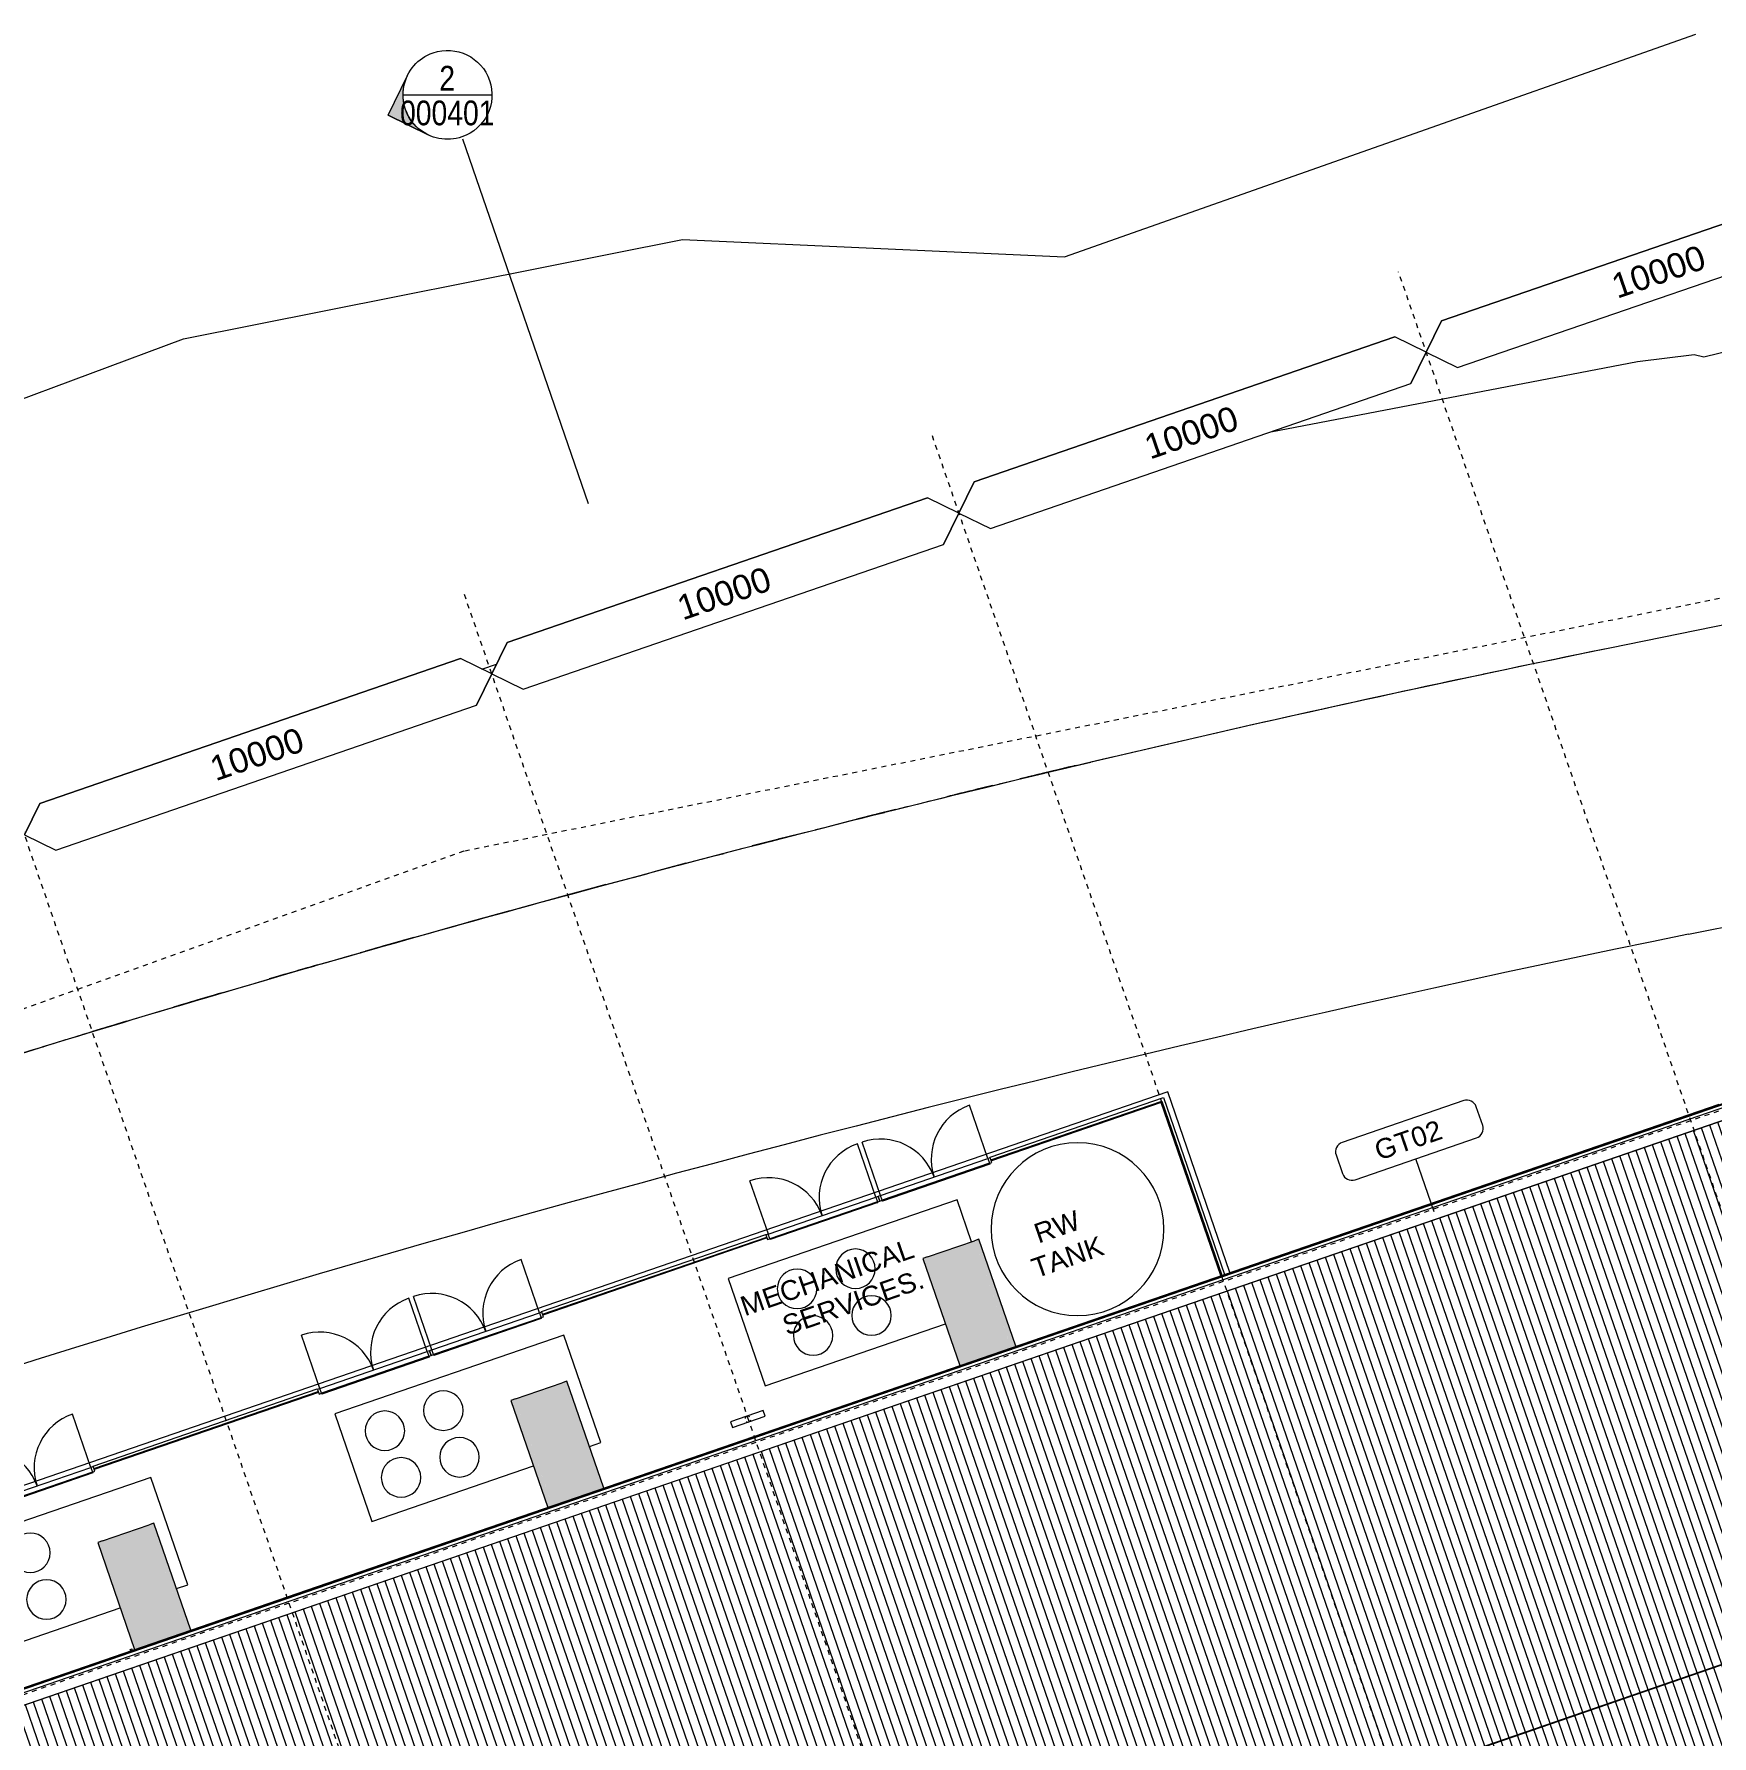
# Model space of a CAD drawing. Header units: metres. Extents: x -2477 to -2336, y 3945 to 4052.
# Drawn here: x -2397.06 to -2363.1, y 4015.82 to 4050.27 of the extents above; entities that cross this region are included whole.
import ezdxf

# ---------------------------------------------------------------- set-up
doc = ezdxf.new("R2010")
doc.units = ezdxf.units.M
doc.linetypes.add('AEC_Double Dash', pattern=[0.039, 0.015, -0.004, 0.006, -0.004, 0.006, -0.004])
doc.linetypes.add('Grid Line', pattern=[0.021, 0.012, -0.003, 0.003, -0.003])
for name, color, linetype, lineweight in [('A-ANNO-NOTE', 131, 'Continuous', 5), ('A-DETL-GENF', 92, 'Continuous', 5), ('A-DOOR', 31, 'Continuous', 5), ('A-FLOR', 192, 'Continuous', 5), ('A-GENM', 13, 'Continuous', 5), ('A-GLAZ-CURT', 52, 'Continuous', 5), ('A-GLAZ-CWMG', 51, 'Continuous', 5), ('A-ROOF', 132, 'Continuous', 5), ('A-ROOF-IDEN', 132, 'Continuous', 5), ('A-ROOF-OTLN', 132, 'Continuous', 5), ('A-ROOF-PATT', 132, 'Continuous', 5), ('A-WALL', 113, 'Continuous', 5), ('C-PROP-LINE', 91, 'AEC_Double Dash', 13), ('C-TOPO', 7, 'Continuous', 5), ('F-FIRE', 13, 'Continuous', 5), ('G-ANNO-SYMB', 111, 'Continuous', 5), ('G-ANNO-TEXT', 231, 'Continuous', 5), ('P-EQPM', 6, 'Continuous', 5), ('Q-SPCQ', 91, 'Continuous', 5), ('S-GRID', 1, 'Continuous', 5)]:
    doc.layers.add(name, color=color, linetype=linetype, lineweight=lineweight)
doc.styles.add('Arial', font='arial.ttf', dxfattribs={"height": 0.5})
doc.styles.add('Arial Narrow', font='ARIALN.TTF', dxfattribs={"height": 0.5})
doc.styles.add('Arial_1', font='arial.ttf', dxfattribs={"height": 0.4})

# ---------------------------------------------------------------- blocks, each defined once
blk = doc.blocks.new('Hydrant_double5 - Hydrant_double-1019381-ROOF - Part A')
at = {"layer": 'F-FIRE'}
for p, q in [((-2397.509, 3973.38), (-2398.171, 3973.152)), ((-2398.171, 3973.152), (-2398.132, 3973.039)), ((-2398.132, 3973.039), (-2397.47, 3973.267)), ((-2397.47, 3973.267), (-2397.509, 3973.38))]:
    blk.add_line(p, q, dxfattribs=at)
for start, end in [(51.9968, 166.004), (231.9968, 346.004)]:
    blk.add_arc((-2397.82, 3973.209), 0.06, start, end, dxfattribs=at)
blk = doc.blocks.new('Mechanical - Condensers - Mechanical - Condensers-1249279-ROOF - Part A')
at = {"layer": 'A-GENM'}
for points in [[(-2378.23, 4023.35), (-2377.285, 4023.675), (-2378.03, 4025.841), (-2378.976, 4025.515), (-2378.248, 4023.401)], [(-2377.285, 4023.675), (-2377.19, 4023.708), (-2377.936, 4025.873), (-2378.03, 4025.841), (-2377.302, 4023.726)], [(-2378.325, 4023.317), (-2378.23, 4023.35), (-2378.976, 4025.515), (-2379.071, 4025.483), (-2378.354, 4023.401)], [(-2386.57, 4020.478), (-2385.624, 4020.804), (-2386.37, 4022.969), (-2387.315, 4022.644), (-2386.579, 4020.506)], [(-2385.624, 4020.804), (-2385.53, 4020.836), (-2386.275, 4023.002), (-2386.37, 4022.969), (-2385.647, 4020.869)], [(-2386.664, 4020.446), (-2386.57, 4020.478), (-2387.315, 4022.644), (-2387.41, 4022.611), (-2386.673, 4020.47)], [(-2394.928, 4017.6), (-2393.983, 4017.926), (-2394.728, 4020.091), (-2395.674, 4019.766), (-2395.007, 4017.828)], [(-2393.983, 4017.926), (-2393.888, 4017.958), (-2394.634, 4020.124), (-2394.728, 4020.091), (-2394.074, 4018.191)], [(-2395.023, 4017.567), (-2394.928, 4017.6), (-2395.674, 4019.766), (-2395.768, 4019.733), (-2395.069, 4017.703)]]:
    blk.add_hatch(color=256, dxfattribs=at).paths.add_polyline_path(points)
for p, q in [((-2378.378, 4026.673), (-2383.011, 4025.077)), ((-2378.085, 4025.822), (-2378.378, 4026.673)), ((-2378.976, 4025.515), (-2378.03, 4025.841)), ((-2377.936, 4025.873), (-2378.03, 4025.841)), ((-2377.19, 4023.708), (-2377.936, 4025.873)), ((-2378.976, 4025.515), (-2379.071, 4025.483)), ((-2379.071, 4025.483), (-2378.325, 4023.317)), ((-2383.011, 4025.077), (-2382.263, 4022.903)), ((-2382.263, 4022.903), (-2378.615, 4024.159)), ((-2386.34, 4023.931), (-2390.973, 4022.336)), ((-2385.591, 4021.757), (-2386.34, 4023.931)), ((-2387.315, 4022.644), (-2386.37, 4022.969)), ((-2386.275, 4023.002), (-2386.37, 4022.969)), ((-2385.53, 4020.836), (-2386.275, 4023.002)), ((-2387.315, 4022.644), (-2387.41, 4022.611)), ((-2387.41, 4022.611), (-2386.664, 4020.446)), ((-2390.973, 4022.336), (-2390.224, 4020.161)), ((-2385.82, 4021.678), (-2385.591, 4021.757)), ((-2394.698, 4021.053), (-2399.331, 4019.458)), ((-2393.949, 4018.879), (-2394.698, 4021.053)), ((-2390.224, 4020.161), (-2386.954, 4021.287)), ((-2395.674, 4019.766), (-2394.728, 4020.091)), ((-2394.634, 4020.124), (-2394.728, 4020.091)), ((-2393.888, 4017.958), (-2394.634, 4020.124)), ((-2395.674, 4019.766), (-2395.768, 4019.733)), ((-2395.768, 4019.733), (-2395.023, 4017.567)), ((-2394.178, 4018.8), (-2393.949, 4018.879)), ((-2398.582, 4017.283), (-2395.313, 4018.409))]:
    blk.add_line(p, q, dxfattribs=at)
for centre, start, end in [((-2380.436, 4025.276), 0, 180), ((-2381.618, 4024.869), 0, 180), ((-2380.436, 4025.276), 180, 0), ((-2381.618, 4024.869), 180, 0), ((-2380.111, 4024.33), 0, 180), ((-2381.293, 4023.923), 0, 180), ((-2380.111, 4024.33), 180, 0), ((-2381.293, 4023.923), 180, 0), ((-2388.776, 4022.404), 0, 180), ((-2389.958, 4021.997), 0, 180), ((-2388.776, 4022.404), 180, 0), ((-2389.958, 4021.997), 180, 0), ((-2388.45, 4021.459), 0, 180), ((-2389.632, 4021.052), 0, 180), ((-2388.45, 4021.459), 180, 0), ((-2389.632, 4021.052), 180, 0), ((-2397.134, 4019.526), 0, 180), ((-2397.134, 4019.526), 180, 0), ((-2396.809, 4018.581), 0, 180), ((-2396.809, 4018.581), 180, 0)]:
    blk.add_arc(centre, 0.4, start, end, dxfattribs=at)
blk = doc.blocks.new('Water Tanks - Water Tanks-1306764-ROOF - Part A')
at = {"layer": 'P-EQPM'}
for start, end in [(0, 180), (180, 0)]:
    blk.add_arc((-2375.468, 4026.354), 1.75, start, end, dxfattribs=at)
blk = doc.blocks.new('Static Line_Sayfa_Metal Deck_Pan Mount - Up to 15 _ pitch - Max 2 Users-1845519-ROOF - Part A')
at = {"layer": 'Q-SPCQ'}
for p, q in [((-2356.89, 4019.336), (-2444.629, 3989.124)), ((-2444.627, 3989.116), (-2356.888, 4019.328))]:
    blk.add_line(p, q, dxfattribs=at)
blk = doc.blocks.new('System Panel - Glazed-3125325-ROOF - Part A')
at = {"layer": 'A-GLAZ-CURT'}
for p, q in [((-0.017, 0.049), (0.017, 0.049)), ((-0.017, 0.024), (-0.017, 0.049)), ((0.017, 0.024), (-0.017, 0.024)), ((0.017, 0.049), (0.017, 0.024))]:
    blk.add_line(p, q, dxfattribs=at)
blk = doc.blocks.new('Rectangular Mullion - LVR002 - Swaged Louvre-3470202-ROOF - Part A')
at = {"layer": 'A-GLAZ-CWMG'}
for p, q in [((-2386.788, 4024.408), (-2382.25, 4025.97)), ((-2386.77, 4024.354), (-2382.231, 4025.917)), ((-2382.225, 4025.898), (-2386.763, 4024.335)), ((-2382.25, 4025.97), (-2382.246, 4025.959)), ((-2386.784, 4024.397), (-2386.788, 4024.408))]:
    blk.add_line(p, q, dxfattribs=at)
blk = doc.blocks.new('Rectangular Mullion - LVR002 - Swaged Louvre-3470274-ROOF - Part A')
at = {"layer": 'A-GLAZ-CWMG'}
for p, q in [((-2373.042, 4025.136), (-2374.249, 4028.644)), ((-2374.237, 4028.67), (-2373.023, 4025.143)), ((-2374.202, 4028.741), (-2372.969, 4025.161))]:
    blk.add_line(p, q, dxfattribs=at)
blk = doc.blocks.new('Rectangular Mullion - LVR002 - Swaged Louvre-V15-ROOF - Part A')
at = {"layer": 'A-GLAZ-CWMG'}
for p, q in [((-2395.865, 4021.282), (-2391.327, 4022.845)), ((-2395.847, 4021.229), (-2391.308, 4022.791)), ((-2391.302, 4022.772), (-2395.84, 4021.21)), ((-2391.327, 4022.845), (-2391.323, 4022.836)), ((-2395.861, 4021.271), (-2395.865, 4021.282))]:
    blk.add_line(p, q, dxfattribs=at)
blk = doc.blocks.new('Rectangular Mullion - LVR002 - Swaged Louvre-3470275-ROOF - Part A')
at = {"layer": 'A-GLAZ-CWMG'}
for p, q in [((-2377.711, 4027.533), (-2374.202, 4028.741)), ((-2377.693, 4027.48), (-2374.237, 4028.67)), ((-2374.249, 4028.644), (-2377.686, 4027.461)), ((-2377.707, 4027.522), (-2377.711, 4027.533))]:
    blk.add_line(p, q, dxfattribs=at)
blk = doc.blocks.new('Curtain_Wall_Louvre_DoubleDoor - Louvre Double Door-3474461-ROOF - Part A')
at = {"layer": 'A-DOOR'}
for p, q in [((-1.15, 0.065), (-1.15, 0.067)), ((-1.15, 0.067), (1.15, 0.067)), ((-1.15, 0.05), (-1.15, 0.065)), ((-1.15, 0.065), (1.15, 0.065)), ((-0.02, 0.05), (-0.02, 0.058)), ((-0.02, 0.058), (0.02, 0.058)), ((0.02, 0.058), (0.02, 0.05)), ((1.15, 0.067), (1.15, 0.065)), ((1.15, 0.065), (1.15, 0.05)), ((-1.15, -0.05), (-1.15, -1.192)), ((1.15, -0.05), (1.15, -1.192))]:
    blk.add_line(p, q, dxfattribs=at)
for centre, start, end in [((-1.15, -0.042), 270, 359.5962), ((1.15, -0.042), 180.4038, 270)]:
    blk.add_arc(centre, 1.15, start, end, dxfattribs=at)
blk = doc.blocks.new('Rectangular Mullion - 50x100mm-3470087-ROOF - Part A')
at = {"layer": 'A-GLAZ-CWMG'}
for p, q in [((-2398.084, 4020.506), (-2395.909, 4021.255)), ((-2395.876, 4021.16), (-2398.051, 4020.411)), ((-2395.909, 4021.255), (-2395.876, 4021.16)), ((-2398.051, 4020.411), (-2398.084, 4020.506))]:
    blk.add_line(p, q, dxfattribs=at)
blk = doc.blocks.new('Rectangular Mullion - 50x100mm-3396235-ROOF - Part A')
at = {"layer": 'A-GLAZ-CWMG'}
for p, q in [((0, 0.05), (-0.05, 0.05)), ((-0.05, 0.05), (-0.05, -0.05)), ((0, -0.05), (0, 0.05)), ((-0.05, -0.05), (0, -0.05))]:
    blk.add_line(p, q, dxfattribs=at)
blk = doc.blocks.new('Curtain_Wall_Louvre_DoubleDoor - Louvre Double Door-3474538-ROOF - Part A')
at = {"layer": 'A-DOOR'}
for p, q in [((-1.15, 0.065), (-1.15, 0.067)), ((-1.15, 0.067), (1.15, 0.067)), ((-1.15, 0.05), (-1.15, 0.065)), ((-1.15, 0.065), (1.15, 0.065)), ((-0.02, 0.05), (-0.02, 0.058)), ((-0.02, 0.058), (0.02, 0.058)), ((0.02, 0.058), (0.02, 0.05)), ((1.15, 0.067), (1.15, 0.065)), ((1.15, 0.065), (1.15, 0.05)), ((-1.15, -0.05), (-1.15, -1.192)), ((1.15, -0.05), (1.15, -1.192))]:
    blk.add_line(p, q, dxfattribs=at)
for centre, start, end in [((-1.15, -0.042), 270, 359.5962), ((1.15, -0.042), 180.4038, 270)]:
    blk.add_arc(centre, 1.15, start, end, dxfattribs=at)
blk = doc.blocks.new('Rectangular Mullion - 50x100mm-3470302-ROOF - Part A')
at = {"layer": 'A-GLAZ-CWMG'}
for p, q in [((-2391.276, 4022.85), (-2389.101, 4023.599)), ((-2389.068, 4023.504), (-2391.243, 4022.756)), ((-2389.101, 4023.599), (-2389.068, 4023.504)), ((-2391.243, 4022.756), (-2391.276, 4022.85))]:
    blk.add_line(p, q, dxfattribs=at)
blk = doc.blocks.new('Rectangular Mullion - 50x100mm-3397065-ROOF - Part A')
at = {"layer": 'A-GLAZ-CWMG'}
for p, q in [((-0.05, -0.05), (-0.05, 0.05)), ((-0.05, 0.05), (0, 0.05)), ((0, 0.05), (0, -0.05)), ((0, -0.05), (-0.05, -0.05))]:
    blk.add_line(p, q, dxfattribs=at)
blk = doc.blocks.new('Family - ___-240017-ROOF - Part A')
at = {"layer": 'C-PROP-LINE'}
for p, q in [((-2343.541, 4042.749), (-2388.364, 4033.725)), ((-2388.364, 4033.725), (-2421.585, 4021.829))]:
    blk.add_line(p, q, dxfattribs=at)
blk = doc.blocks.new('Dimension - Grids _2D_ - 1-200-1063965-ROOF - Part A')
at = {"layer": 'A-DETL-GENF'}
for p, q in [((-4.323, 0.5), (-4.823, 0)), ((-4.823, 0), (-4.323, 0.5)), ((4.677, 0.5), (-4.323, 0.5)), ((-4.323, 0.5), (4.677, 0.5)), ((5.177, 0), (4.677, 0.5)), ((5.177, 0), (4.677, 0.5)), ((-4.823, 0), (-4.323, -0.5)), ((4.677, -0.5), (5.177, 0)), ((5.177, 0), (4.677, -0.5)), ((-4.823, 0), (-4.323, -0.5)), ((-4.323, -0.5), (4.677, -0.5)), ((-4.323, -0.5), (4.677, -0.5))]:
    blk.add_line(p, q, dxfattribs=at)
blk = doc.blocks.new('Section - Black 2-3055132-ROOF - Part A')
at = {"layer": 'G-ANNO-SYMB'}
h = blk.add_hatch(color=256, dxfattribs=at)
edge = h.paths.add_edge_path()
edge.add_line((-0.00788, 0.00318), (-0.0047, 0.00636))
edge.add_line((-0.0047, 0.00636), (-0.00152, 0.00318))
edge.add_arc((-0.0047, 0), 0.0045, 45, 135)
for p, q in [((-0.0047, 0.00636), (-0.00788, 0.00318)), ((-0.0047, 0.00636), (-0.00788, 0.00318)), ((-0.0047, 0.00636), (-0.00152, 0.00318)), ((-0.00152, 0.00318), (-0.0047, 0.00636))]:
    blk.add_line(p, q, dxfattribs=at)
for start, end in [(360, 180), (45, 135), (180, 360)]:
    blk.add_arc((-0.0047, 0), 0.0045, start, end, dxfattribs=at)
blk = doc.blocks.new('Gutter Tag - Roof Tag 15W-1593562-ROOF - Part A')
at = {"layer": 'A-ROOF-IDEN'}
for p, q in [((0.0065, 0.002), (-0.0065, 0.002)), ((-0.0075, 0.001), (-0.0075, -0.001)), ((0.0075, -0.001), (0.0075, 0.001)), ((-0.0065, -0.002), (0.0065, -0.002))]:
    blk.add_line(p, q, dxfattribs=at)
for centre, start, end in [((-0.0065, 0.001), 90, 180), ((0.0065, 0.001), 360, 90), ((-0.0065, -0.001), 180, 270), ((0.0065, -0.001), 270, 0)]:
    blk.add_arc(centre, 0.001, start, end, dxfattribs=at)

msp = doc.modelspace()

# ---------------------------------------------------------------- hatches: boundary and pattern name
at = {"layer": 'A-ROOF-PATT'}
h = msp.add_hatch(dxfattribs=at)
h.set_pattern_fill('FP_3', color=256, style=0, pattern_type=2)
h.set_pattern_definition([(289, (-11.344, 32.944), (0.165465751, 0.056974427), [])])
h.paths.add_polyline_path([(-2452.821, 3976.7), (-2347.954, 4012.81), (-2353.849, 4029.929), (-2353.842, 4029.932), (-2354.291, 4031.234), (-2459.175, 3995.119), (-2453.039, 3977.33)])
h.paths.add_polyline_path([(-2449.674, 3987.384), (-2449.671, 3987.386), (-2449.671, 3987.385)])
h.paths.add_polyline_path([(-2448.824, 3987.677), (-2448.821, 3987.679), (-2448.822, 3987.678)])
h.paths.add_polyline_path([(-2448.314, 3987.853), (-2448.312, 3987.855), (-2448.312, 3987.854)])
h.paths.add_polyline_path([(-2356.499, 4019.469), (-2356.496, 4019.471), (-2356.496, 4019.47)])
h.paths.add_polyline_path([(-2355.649, 4019.761), (-2355.646, 4019.764), (-2355.646, 4019.763)])
h.paths.add_polyline_path([(-2355.139, 4019.937), (-2355.136, 4019.939), (-2355.136, 4019.938)])
h.paths.add_polyline_path([(-2352.023, 4021.002), (-2352.031, 4021), (-2352.024, 4021.001)])
h.paths.add_polyline_path([(-2353.553, 4020.475), (-2353.561, 4020.474), (-2353.554, 4020.475)])
h.paths.add_polyline_path([(-2445.199, 3988.919), (-2445.207, 3988.918), (-2445.201, 3988.919)])
h.paths.add_polyline_path([(-2446.729, 3988.392), (-2446.737, 3988.39), (-2446.73, 3988.392)])
h.paths.add_polyline_path([(-2450.335, 3987.035), (-2450.384, 3987.183), (-2449.864, 3987.362), (-2449.85, 3987.324), (-2449.703, 3987.375), (-2449.427, 3987.47), (-2449.421, 3987.473), (-2444.712, 3989.097), (-2444.727, 3989.141), (-2444.723, 3989.141), (-2444.723, 3989.144), (-2444.565, 3989.198), (-2444.565, 3989.198), (-2444.561, 3989.198), (-2444.546, 3989.153), (-2439.228, 3990.984), (-2439.243, 3991.029), (-2439.239, 3991.029), (-2439.239, 3991.032), (-2439.082, 3991.086), (-2439.082, 3991.086), (-2439.078, 3991.086), (-2439.062, 3991.041), (-2433.744, 3992.872), (-2433.76, 3992.917), (-2433.756, 3992.918), (-2433.756, 3992.92), (-2433.598, 3992.974), (-2433.598, 3992.974), (-2433.594, 3992.974), (-2433.579, 3992.929), (-2428.261, 3994.76), (-2428.276, 3994.805), (-2428.272, 3994.806), (-2428.272, 3994.808), (-2428.114, 3994.862), (-2428.114, 3994.862), (-2428.11, 3994.862), (-2428.095, 3994.817), (-2422.777, 3996.649), (-2422.793, 3996.694), (-2422.789, 3996.694), (-2422.789, 3996.696), (-2422.631, 3996.75), (-2422.631, 3996.751), (-2422.627, 3996.75), (-2422.611, 3996.705), (-2417.293, 3998.537), (-2417.309, 3998.582), (-2417.305, 3998.582), (-2417.305, 3998.584), (-2417.147, 3998.638), (-2417.147, 3998.639), (-2417.143, 3998.638), (-2417.128, 3998.594), (-2411.81, 4000.425), (-2411.825, 4000.47), (-2411.822, 4000.47), (-2411.821, 4000.473), (-2411.664, 4000.527), (-2411.664, 4000.527), (-2411.66, 4000.527), (-2411.644, 4000.482), (-2406.327, 4002.314), (-2406.342, 4002.358), (-2406.338, 4002.358), (-2406.338, 4002.361), (-2406.18, 4002.415), (-2406.18, 4002.415), (-2406.176, 4002.415), (-2406.161, 4002.37), (-2400.843, 4004.201), (-2400.858, 4004.246), (-2400.854, 4004.247), (-2400.854, 4004.249), (-2400.697, 4004.303), (-2400.697, 4004.303), (-2400.693, 4004.303), (-2400.677, 4004.258), (-2395.359, 4006.089), (-2395.375, 4006.134), (-2395.371, 4006.135), (-2395.371, 4006.137), (-2395.213, 4006.191), (-2395.213, 4006.191), (-2395.209, 4006.191), (-2395.194, 4006.146), (-2389.876, 4007.978), (-2389.891, 4008.023), (-2389.887, 4008.023), (-2389.887, 4008.025), (-2389.729, 4008.079), (-2389.729, 4008.08), (-2389.725, 4008.079), (-2389.71, 4008.035), (-2384.392, 4009.866), (-2384.408, 4009.911), (-2384.404, 4009.911), (-2384.404, 4009.914), (-2384.246, 4009.968), (-2384.246, 4009.968), (-2384.242, 4009.968), (-2384.226, 4009.923), (-2378.908, 4011.754), (-2378.924, 4011.799), (-2378.92, 4011.799), (-2378.92, 4011.802), (-2378.762, 4011.856), (-2378.762, 4011.856), (-2378.758, 4011.856), (-2378.743, 4011.811), (-2373.425, 4013.642), (-2373.44, 4013.687), (-2373.437, 4013.688), (-2373.436, 4013.69), (-2373.279, 4013.744), (-2373.279, 4013.744), (-2373.275, 4013.744), (-2373.259, 4013.699), (-2367.941, 4015.53), (-2367.957, 4015.575), (-2367.953, 4015.576), (-2367.953, 4015.578), (-2367.795, 4015.632), (-2367.795, 4015.632), (-2367.791, 4015.632), (-2367.776, 4015.587), (-2362.458, 4017.419), (-2362.473, 4017.464), (-2362.469, 4017.464), (-2362.469, 4017.466), (-2362.312, 4017.52), (-2362.312, 4017.521), (-2362.308, 4017.52), (-2362.292, 4017.476), (-2356.974, 4019.307), (-2356.99, 4019.352), (-2356.986, 4019.352), (-2356.986, 4019.355), (-2356.828, 4019.409), (-2356.828, 4019.409), (-2356.824, 4019.408), (-2356.807, 4019.364), (-2356.534, 4019.458), (-2356.258, 4019.553), (-2356.212, 4019.569), (-2356.201, 4019.572), (-2355.797, 4019.712), (-2351.668, 4021.133), (-2351.68, 4021.17), (-2351.159, 4021.35), (-2351.109, 4021.202), (-2351.631, 4021.023), (-2351.666, 4021.125), (-2352.236, 4020.928), (-2356.805, 4019.354), (-2356.759, 4019.22), (-2356.764, 4019.223), (-2356.764, 4019.22), (-2356.765, 4019.219), (-2356.922, 4019.166), (-2356.922, 4019.166), (-2356.925, 4019.163), (-2356.972, 4019.299), (-2362.29, 4017.468), (-2362.243, 4017.332), (-2362.247, 4017.334), (-2362.248, 4017.332), (-2362.249, 4017.331), (-2362.405, 4017.278), (-2362.405, 4017.278), (-2362.408, 4017.275), (-2362.455, 4017.411), (-2367.773, 4015.58), (-2367.726, 4015.444), (-2367.731, 4015.446), (-2367.731, 4015.444), (-2367.733, 4015.443), (-2367.889, 4015.39), (-2367.889, 4015.389), (-2367.892, 4015.387), (-2367.939, 4015.523), (-2373.257, 4013.692), (-2373.21, 4013.556), (-2373.215, 4013.558), (-2373.215, 4013.556), (-2373.216, 4013.555), (-2373.372, 4013.502), (-2373.372, 4013.501), (-2373.375, 4013.499), (-2373.422, 4013.635), (-2378.74, 4011.803), (-2378.694, 4011.668), (-2378.698, 4011.67), (-2378.698, 4011.667), (-2378.7, 4011.667), (-2378.856, 4011.613), (-2378.856, 4011.613), (-2378.859, 4011.611), (-2378.906, 4011.746), (-2384.224, 4009.915), (-2384.177, 4009.779), (-2384.182, 4009.782), (-2384.182, 4009.779), (-2384.183, 4009.779), (-2384.34, 4009.725), (-2384.34, 4009.725), (-2384.343, 4009.722), (-2384.389, 4009.858), (-2389.707, 4008.027), (-2389.661, 4007.891), (-2389.665, 4007.893), (-2389.665, 4007.891), (-2389.667, 4007.89), (-2389.823, 4007.837), (-2389.823, 4007.837), (-2389.826, 4007.834), (-2389.873, 4007.97), (-2395.191, 4006.139), (-2395.144, 4006.003), (-2395.149, 4006.005), (-2395.149, 4006.003), (-2395.153, 4006.001), (-2395.307, 4005.949), (-2395.307, 4005.948), (-2395.31, 4005.946), (-2395.357, 4006.082), (-2400.675, 4004.251), (-2400.628, 4004.115), (-2400.632, 4004.117), (-2400.633, 4004.115), (-2400.634, 4004.114), (-2400.79, 4004.061), (-2400.79, 4004.06), (-2400.793, 4004.058), (-2400.84, 4004.194), (-2406.158, 4002.363), (-2406.111, 4002.227), (-2406.116, 4002.229), (-2406.116, 4002.226), (-2406.118, 4002.226), (-2406.274, 4002.172), (-2406.274, 4002.172), (-2406.277, 4002.17), (-2406.324, 4002.306), (-2411.642, 4000.474), (-2411.595, 4000.339), (-2411.6, 4000.341), (-2411.6, 4000.338), (-2411.601, 4000.338), (-2411.757, 4000.284), (-2411.757, 4000.284), (-2411.76, 4000.282), (-2411.807, 4000.417), (-2417.125, 3998.586), (-2417.079, 3998.45), (-2417.083, 3998.452), (-2417.083, 3998.45), (-2417.085, 3998.449), (-2417.241, 3998.396), (-2417.241, 3998.396), (-2417.244, 3998.393), (-2417.291, 3998.529), (-2422.609, 3996.698), (-2422.562, 3996.562), (-2422.567, 3996.564), (-2422.567, 3996.562), (-2422.568, 3996.561), (-2422.725, 3996.508), (-2422.725, 3996.508), (-2422.728, 3996.505), (-2422.774, 3996.641), (-2428.092, 3994.81), (-2428.046, 3994.674), (-2428.05, 3994.676), (-2428.05, 3994.674), (-2428.052, 3994.673), (-2428.208, 3994.62), (-2428.208, 3994.619), (-2428.211, 3994.617), (-2428.258, 3994.753), (-2433.576, 3992.922), (-2433.529, 3992.786), (-2433.534, 3992.788), (-2433.534, 3992.786), (-2433.535, 3992.785), (-2433.692, 3992.732), (-2433.692, 3992.731), (-2433.695, 3992.729), (-2433.742, 3992.865), (-2439.06, 3991.033), (-2439.013, 3990.898), (-2439.017, 3990.9), (-2439.018, 3990.897), (-2439.019, 3990.897), (-2439.175, 3990.843), (-2439.175, 3990.843), (-2439.178, 3990.841), (-2439.225, 3990.976), (-2444.543, 3989.145), (-2444.496, 3989.009), (-2444.501, 3989.012), (-2444.501, 3989.009), (-2444.503, 3989.008), (-2444.659, 3988.955), (-2444.659, 3988.955), (-2444.662, 3988.952), (-2444.71, 3989.089), (-2444.916, 3989.017), (-2444.937, 3989.009), (-2449.848, 3987.316), (-2449.815, 3987.214), (-2450.315, 3987.042)])
h.paths.add_polyline_path([(-2446.355, 3988.522), (-2446.339, 3988.527), (-2446.352, 3988.523)])
h.paths.add_polyline_path([(-2445.229, 3988.91), (-2445.212, 3988.916), (-2445.229, 3988.91)])
h.paths.add_polyline_path([(-2353.179, 4020.605), (-2353.163, 4020.61), (-2353.175, 4020.606)])
h.paths.add_polyline_path([(-2352.053, 4020.992), (-2352.036, 4020.998), (-2352.053, 4020.992)])

# ---------------------------------------------------------------- linework, layer by layer
at = {"layer": 'A-FLOR'}
for p, q in [((-2365.172, 4037.845), (-2345.42, 4041.863)), ((-2363.58, 4032.046), (-2353.282, 4034.141)), ((-2374.117, 4028.859), (-2409.744, 4016.591)), ((-2372.857, 4025.2), (-2374.117, 4028.859))]:
    msp.add_line(p, q, dxfattribs=at)
msp.add_arc((-2296.592, 3702.791), 336, 101.5, 109.70228, dxfattribs=at)
for points in [[(-2377.291, 4035.145), (-2373.268, 4036.119), (-2369.228, 4037.02), (-2365.172, 4037.845)], [(-2411.511, 4024.905), (-2400.296, 4028.922), (-2388.868, 4032.341), (-2377.291, 4035.145)]]:
    msp.add_open_spline(points, degree=3, dxfattribs=at)
at = {"layer": 'A-ROOF'}
msp.add_line((-2354.291, 4031.234), (-2459.175, 3995.119), dxfattribs=at)
at = {"layer": 'A-ROOF-IDEN'}
msp.add_line((-2368.727, 4026.429), (-2369.096, 4027.5), dxfattribs=at)
at = {"layer": 'A-ROOF-OTLN'}
for p, q in [((-2459.503, 3995.334), (-2353.903, 4031.696)), ((-2353.882, 4031.634), (-2459.482, 3995.272)), ((-2459.404, 3995.045), (-2354.108, 4031.303))]:
    msp.add_line(p, q, dxfattribs=at)
at = {"layer": 'A-WALL'}
for p, q in [((-2459.564, 3995.333), (-2354.107, 4031.646)), ((-2370.519, 4026.005), (-2362.954, 4028.61)), ((-2363.9, 4028.284), (-2363.891, 4028.257)), ((-2364.846, 4027.959), (-2364.836, 4027.931)), ((-2365.791, 4027.633), (-2365.782, 4027.606)), ((-2366.737, 4027.307), (-2366.727, 4027.28)), ((-2367.682, 4026.982), (-2367.673, 4026.954)), ((-2368.628, 4026.656), (-2368.618, 4026.629)), ((-2369.573, 4026.331), (-2369.564, 4026.303)), ((-2378.083, 4023.401), (-2370.519, 4026.005)), ((-2370.519, 4026.005), (-2370.509, 4025.978)), ((-2371.464, 4025.68), (-2371.455, 4025.652)), ((-2372.41, 4025.354), (-2372.4, 4025.327)), ((-2373.355, 4025.028), (-2373.346, 4025.001)), ((-2374.301, 4024.703), (-2374.291, 4024.675)), ((-2375.246, 4024.377), (-2375.237, 4024.35)), ((-2376.192, 4024.052), (-2376.182, 4024.024)), ((-2385.647, 4020.796), (-2378.083, 4023.401)), ((-2378.083, 4023.401), (-2378.073, 4023.373)), ((-2377.137, 4023.726), (-2377.128, 4023.699)), ((-2379.028, 4023.075), (-2379.019, 4023.048)), ((-2379.974, 4022.749), (-2379.964, 4022.722)), ((-2380.919, 4022.424), (-2380.91, 4022.396)), ((-2381.865, 4022.098), (-2381.855, 4022.071)), ((-2382.81, 4021.773), (-2382.801, 4021.745)), ((-2383.756, 4021.447), (-2383.746, 4021.42)), ((-2384.701, 4021.122), (-2384.692, 4021.094)), ((-2391.32, 4018.842), (-2385.647, 4020.796)), ((-2385.647, 4020.796), (-2385.637, 4020.769)), ((-2386.592, 4020.47), (-2386.583, 4020.443)), ((-2387.538, 4020.145), (-2387.528, 4020.117)), ((-2388.483, 4019.819), (-2388.474, 4019.792)), ((-2388.255, 4019.898), (-2388.246, 4019.87)), ((-2388.171, 4019.896), (-2388.18, 4019.924)), ((-2389.875, 4019.309), (-2389.884, 4019.337)), ((-2389.429, 4019.494), (-2389.419, 4019.466)), ((-2390.947, 4018.971), (-2390.937, 4018.944)), ((-2390.374, 4019.168), (-2390.365, 4019.141)), ((-2399.83, 4015.912), (-2391.32, 4018.842)), ((-2391.32, 4018.842), (-2391.311, 4018.815)), ((-2392.265, 4018.517), (-2392.256, 4018.489)), ((-2393.211, 4018.191), (-2393.202, 4018.164)), ((-2395.102, 4017.54), (-2395.093, 4017.513)), ((-2395.069, 4017.551), (-2395.06, 4017.524)), ((-2394.157, 4017.866), (-2394.147, 4017.838)), ((-2396.048, 4017.215), (-2396.038, 4017.187)), ((-2396.993, 4016.889), (-2396.984, 4016.862))]:
    msp.add_line(p, q, dxfattribs=at)
at = {"layer": 'C-TOPO'}
for p, q in [((-2376.207, 4045.757), (-2363.432, 4050.268)), ((-2394.037, 4044.1), (-2383.933, 4046.11)), ((-2383.933, 4046.11), (-2376.207, 4045.757)), ((-2363.267, 4043.737), (-2356.78, 4045.318)), ((-2406.224, 4039.543), (-2394.037, 4044.1)), ((-2364.608, 4043.638), (-2363.462, 4043.782)), ((-2363.462, 4043.782), (-2363.267, 4043.737)), ((-2372.033, 4042.215), (-2364.608, 4043.638)), ((-2378.39, 4040.595), (-2378.317, 4040.619)), ((-2387.997, 4037.414), (-2387.7, 4037.512)), ((-2375.971, 4035.461), (-2376.013, 4035.452)), ((-2377.992, 4034.975), (-2377.425, 4035.113)), ((-2377.209, 4035.165), (-2377.023, 4035.21)), ((-2376.953, 4035.227), (-2377.11, 4035.189)), ((-2378.102, 4034.948), (-2378.434, 4034.866)), ((-2377.663, 4035.055), (-2377.999, 4034.973)), ((-2380.018, 4034.473), (-2380.559, 4034.336)), ((-2380.034, 4034.469), (-2380.407, 4034.375)), ((-2379.626, 4034.571), (-2380.007, 4034.475)), ((-2381.584, 4034.075), (-2382.002, 4033.968)), ((-2382.014, 4033.965), (-2382.526, 4033.833)), ((-2381.955, 4033.98), (-2382.377, 4033.871)), ((-2384.014, 4033.443), (-2384.49, 4033.317)), ((-2383.869, 4033.482), (-2384.344, 4033.356)), ((-2383.537, 4033.569), (-2383.999, 4033.447)), ((-2385.487, 4033.051), (-2385.981, 4032.917)), ((-2385.994, 4032.914), (-2386.45, 4032.79)), ((-2385.775, 4032.973), (-2386.307, 4032.829)), ((-2387.977, 4032.371), (-2388.404, 4032.252)), ((-2387.433, 4032.521), (-2387.969, 4032.373)), ((-2389.958, 4031.815), (-2390.354, 4031.702)), ((-2391.939, 4031.246), (-2392.299, 4031.141)), ((-2393.91, 4030.667), (-2394.24, 4030.569)), ((-2395.884, 4030.074), (-2396.175, 4029.985))]:
    msp.add_line(p, q, dxfattribs=at)
at = {"layer": 'C-TOPO', "flags": 128}
for points in [[(-2367.253, 4037.414), (-2367.022, 4037.463), (-2366.791, 4037.511)], [(-2366.791, 4037.511), (-2366.788, 4037.512), (-2366.786, 4037.512)], [(-2366.786, 4037.512), (-2366.555, 4037.56), (-2366.323, 4037.608)], [(-2366.323, 4037.608), (-2366.321, 4037.609), (-2366.319, 4037.609)], [(-2366.319, 4037.609), (-2366.317, 4037.61), (-2366.314, 4037.61)], [(-2366.314, 4037.61), (-2366.079, 4037.659), (-2365.843, 4037.707)], [(-2365.843, 4037.707), (-2365.84, 4037.708), (-2365.837, 4037.709)], [(-2365.837, 4037.709), (-2365.608, 4037.756), (-2365.378, 4037.803)], [(-2365.378, 4037.803), (-2365.375, 4037.803), (-2365.372, 4037.804)], [(-2365.372, 4037.804), (-2365.272, 4037.824), (-2365.172, 4037.845)], [(-2368.659, 4037.116), (-2368.427, 4037.166), (-2368.195, 4037.215)], [(-2368.195, 4037.215), (-2368.193, 4037.215), (-2368.191, 4037.216)], [(-2368.191, 4037.216), (-2367.96, 4037.265), (-2367.729, 4037.314)], [(-2367.729, 4037.314), (-2367.727, 4037.314), (-2367.726, 4037.315)], [(-2367.726, 4037.315), (-2367.724, 4037.315), (-2367.722, 4037.316)], [(-2367.722, 4037.316), (-2367.49, 4037.365), (-2367.257, 4037.413)], [(-2367.257, 4037.413), (-2367.255, 4037.414), (-2367.253, 4037.414)], [(-2370.063, 4036.812), (-2369.831, 4036.862), (-2369.599, 4036.913)], [(-2369.599, 4036.913), (-2369.598, 4036.913), (-2369.596, 4036.914)], [(-2369.596, 4036.914), (-2369.364, 4036.964), (-2369.132, 4037.014)], [(-2369.132, 4037.014), (-2369.13, 4037.015), (-2369.128, 4037.015)], [(-2369.128, 4037.015), (-2368.897, 4037.065), (-2368.665, 4037.115)], [(-2368.665, 4037.115), (-2368.664, 4037.115), (-2368.662, 4037.115)], [(-2368.662, 4037.115), (-2368.66, 4037.116), (-2368.659, 4037.116)], [(-2371.941, 4036.395), (-2371.706, 4036.448), (-2371.471, 4036.5)], [(-2371.471, 4036.5), (-2371.47, 4036.5), (-2371.469, 4036.501)], [(-2371.469, 4036.501), (-2371.237, 4036.552), (-2371.005, 4036.604)], [(-2371.005, 4036.604), (-2371.003, 4036.604), (-2371.002, 4036.605)], [(-2371.002, 4036.605), (-2371.001, 4036.605), (-2370.999, 4036.605)], [(-2370.999, 4036.605), (-2370.767, 4036.657), (-2370.535, 4036.708)], [(-2370.535, 4036.708), (-2370.534, 4036.708), (-2370.533, 4036.708)], [(-2370.533, 4036.708), (-2370.301, 4036.76), (-2370.069, 4036.81)], [(-2370.069, 4036.81), (-2370.067, 4036.811), (-2370.066, 4036.811)], [(-2370.066, 4036.811), (-2370.064, 4036.811), (-2370.063, 4036.812)], [(-2373.336, 4036.078), (-2373.104, 4036.131), (-2372.873, 4036.184)], [(-2372.873, 4036.184), (-2372.871, 4036.184), (-2372.87, 4036.184)], [(-2372.87, 4036.184), (-2372.638, 4036.237), (-2372.406, 4036.29)], [(-2372.406, 4036.29), (-2372.405, 4036.29), (-2372.404, 4036.29)], [(-2372.404, 4036.29), (-2372.402, 4036.291), (-2372.401, 4036.291)], [(-2372.401, 4036.291), (-2372.172, 4036.343), (-2371.944, 4036.394)], [(-2371.944, 4036.394), (-2371.942, 4036.395), (-2371.941, 4036.395)], [(-2374.734, 4035.754), (-2374.504, 4035.808), (-2374.273, 4035.862)], [(-2374.273, 4035.862), (-2374.041, 4035.915), (-2373.81, 4035.969)], [(-2373.81, 4035.969), (-2373.809, 4035.969), (-2373.807, 4035.969)], [(-2373.807, 4035.969), (-2373.806, 4035.97), (-2373.804, 4035.97)], [(-2373.804, 4035.97), (-2373.573, 4036.023), (-2373.341, 4036.077)], [(-2373.341, 4036.077), (-2373.34, 4036.077), (-2373.338, 4036.077)], [(-2373.338, 4036.077), (-2373.337, 4036.078), (-2373.336, 4036.078)], [(-2376.136, 4035.423), (-2375.905, 4035.478), (-2375.675, 4035.532)], [(-2375.675, 4035.532), (-2375.673, 4035.533), (-2375.671, 4035.533)], [(-2375.671, 4035.533), (-2375.441, 4035.588), (-2375.21, 4035.642)], [(-2375.21, 4035.642), (-2375.208, 4035.643), (-2375.206, 4035.643)], [(-2375.206, 4035.643), (-2375.204, 4035.643), (-2375.203, 4035.644)], [(-2375.203, 4035.644), (-2374.972, 4035.698), (-2374.741, 4035.752)], [(-2374.741, 4035.752), (-2374.739, 4035.753), (-2374.738, 4035.753)], [(-2374.738, 4035.753), (-2374.736, 4035.753), (-2374.734, 4035.754)], [(-2377.525, 4035.088), (-2377.296, 4035.144), (-2377.066, 4035.2)], [(-2377.066, 4035.2), (-2376.837, 4035.255), (-2376.608, 4035.31)], [(-2376.608, 4035.31), (-2376.605, 4035.311), (-2376.602, 4035.311)], [(-2376.602, 4035.311), (-2376.372, 4035.366), (-2376.142, 4035.421)], [(-2376.142, 4035.421), (-2376.139, 4035.422), (-2376.136, 4035.423)], [(-2378.92, 4034.746), (-2378.691, 4034.803), (-2378.461, 4034.86)], [(-2378.461, 4034.86), (-2378.459, 4034.86), (-2378.458, 4034.86)], [(-2378.458, 4034.86), (-2378.228, 4034.917), (-2377.999, 4034.973)], [(-2377.999, 4034.973), (-2377.997, 4034.973), (-2377.995, 4034.974)], [(-2377.995, 4034.974), (-2377.993, 4034.974), (-2377.992, 4034.975)], [(-2377.992, 4034.975), (-2377.762, 4035.031), (-2377.533, 4035.086)], [(-2377.533, 4035.086), (-2377.531, 4035.087), (-2377.529, 4035.087)], [(-2377.529, 4035.087), (-2377.527, 4035.088), (-2377.525, 4035.088)], [(-2380.311, 4034.399), (-2380.081, 4034.457), (-2379.851, 4034.514)], [(-2379.851, 4034.514), (-2379.85, 4034.515), (-2379.848, 4034.515)], [(-2379.848, 4034.515), (-2379.619, 4034.573), (-2379.389, 4034.63)], [(-2379.389, 4034.63), (-2379.387, 4034.63), (-2379.386, 4034.631)], [(-2379.386, 4034.631), (-2379.384, 4034.631), (-2379.383, 4034.631)], [(-2379.383, 4034.631), (-2379.153, 4034.688), (-2378.924, 4034.745)], [(-2378.924, 4034.745), (-2378.922, 4034.746), (-2378.92, 4034.746)], [(-2381.695, 4034.047), (-2381.469, 4034.105), (-2381.242, 4034.163)], [(-2381.242, 4034.163), (-2381.241, 4034.163), (-2381.24, 4034.163)], [(-2381.24, 4034.163), (-2381.239, 4034.164), (-2381.237, 4034.164)], [(-2381.237, 4034.164), (-2381.009, 4034.222), (-2380.781, 4034.28)], [(-2380.781, 4034.28), (-2380.78, 4034.28), (-2380.778, 4034.281)], [(-2380.778, 4034.281), (-2380.547, 4034.339), (-2380.316, 4034.398)], [(-2380.316, 4034.398), (-2380.315, 4034.398), (-2380.313, 4034.398)], [(-2380.313, 4034.398), (-2380.312, 4034.399), (-2380.311, 4034.399)], [(-2383.091, 4033.686), (-2382.861, 4033.746), (-2382.63, 4033.806)], [(-2382.63, 4033.806), (-2382.628, 4033.806), (-2382.627, 4033.806)], [(-2382.627, 4033.806), (-2382.398, 4033.866), (-2382.168, 4033.925)], [(-2382.168, 4033.925), (-2382.167, 4033.926), (-2382.166, 4033.926)], [(-2382.166, 4033.926), (-2382.164, 4033.926), (-2382.163, 4033.927)], [(-2382.163, 4033.927), (-2381.93, 4033.986), (-2381.698, 4034.046)], [(-2381.698, 4034.046), (-2381.696, 4034.047), (-2381.695, 4034.047)], [(-2384.473, 4033.322), (-2384.244, 4033.382), (-2384.016, 4033.443)], [(-2384.016, 4033.443), (-2384.014, 4033.443), (-2384.013, 4033.444)], [(-2384.013, 4033.444), (-2383.784, 4033.504), (-2383.555, 4033.564)], [(-2383.555, 4033.564), (-2383.553, 4033.565), (-2383.552, 4033.565)], [(-2383.552, 4033.565), (-2383.324, 4033.625), (-2383.096, 4033.684)], [(-2383.096, 4033.684), (-2383.095, 4033.685), (-2383.094, 4033.685)], [(-2383.094, 4033.685), (-2383.093, 4033.685), (-2383.091, 4033.686)], [(-2385.856, 4032.951), (-2385.628, 4033.013), (-2385.401, 4033.074)], [(-2385.401, 4033.074), (-2385.399, 4033.074), (-2385.397, 4033.075)], [(-2385.397, 4033.075), (-2385.168, 4033.136), (-2384.94, 4033.197)], [(-2384.94, 4033.197), (-2384.938, 4033.198), (-2384.936, 4033.198)], [(-2384.936, 4033.198), (-2384.708, 4033.259), (-2384.48, 4033.32)], [(-2384.48, 4033.32), (-2384.478, 4033.32), (-2384.476, 4033.321)], [(-2384.476, 4033.321), (-2384.475, 4033.321), (-2384.473, 4033.322)], [(-2387.236, 4032.575), (-2387.009, 4032.637), (-2386.781, 4032.7)], [(-2386.781, 4032.7), (-2386.778, 4032.7), (-2386.776, 4032.701)], [(-2386.776, 4032.701), (-2386.549, 4032.763), (-2386.322, 4032.825)], [(-2386.322, 4032.825), (-2386.318, 4032.826), (-2386.315, 4032.827)], [(-2386.315, 4032.827), (-2386.088, 4032.888), (-2385.86, 4032.95)], [(-2385.86, 4032.95), (-2385.858, 4032.95), (-2385.856, 4032.951)], [(-2388.156, 4032.321), (-2387.929, 4032.384), (-2387.703, 4032.446)], [(-2387.703, 4032.446), (-2387.701, 4032.447), (-2387.699, 4032.447)], [(-2387.699, 4032.447), (-2387.471, 4032.51), (-2387.243, 4032.573)], [(-2387.243, 4032.573), (-2387.241, 4032.574), (-2387.239, 4032.574)], [(-2387.239, 4032.574), (-2387.238, 4032.575), (-2387.236, 4032.575)], [(-2389.533, 4031.935), (-2389.306, 4031.999), (-2389.078, 4032.063)], [(-2389.078, 4032.063), (-2389.077, 4032.064), (-2389.075, 4032.064)], [(-2389.075, 4032.064), (-2388.848, 4032.128), (-2388.62, 4032.192)], [(-2388.62, 4032.192), (-2388.619, 4032.192), (-2388.617, 4032.192)], [(-2388.617, 4032.192), (-2388.39, 4032.256), (-2388.162, 4032.319)], [(-2388.162, 4032.319), (-2388.161, 4032.32), (-2388.159, 4032.32)], [(-2388.159, 4032.32), (-2388.158, 4032.32), (-2388.156, 4032.321)], [(-2390.91, 4031.543), (-2390.683, 4031.608), (-2390.456, 4031.673)], [(-2390.456, 4031.673), (-2390.455, 4031.673), (-2390.454, 4031.674)], [(-2390.454, 4031.674), (-2390.452, 4031.674), (-2390.451, 4031.674)], [(-2390.451, 4031.674), (-2390.224, 4031.739), (-2389.996, 4031.804)], [(-2389.996, 4031.804), (-2389.995, 4031.804), (-2389.993, 4031.805)], [(-2389.993, 4031.805), (-2389.766, 4031.869), (-2389.538, 4031.934)], [(-2389.538, 4031.934), (-2389.537, 4031.934), (-2389.536, 4031.934)], [(-2389.536, 4031.934), (-2389.534, 4031.935), (-2389.533, 4031.935)], [(-2391.828, 4031.278), (-2391.6, 4031.344), (-2391.373, 4031.41)], [(-2391.373, 4031.41), (-2391.372, 4031.41), (-2391.371, 4031.411)], [(-2391.371, 4031.411), (-2391.369, 4031.411), (-2391.368, 4031.411)], [(-2391.368, 4031.411), (-2391.14, 4031.477), (-2390.913, 4031.542)], [(-2390.913, 4031.542), (-2390.911, 4031.543), (-2390.91, 4031.543)], [(-2393.2, 4030.877), (-2392.973, 4030.944), (-2392.746, 4031.01)], [(-2392.746, 4031.01), (-2392.745, 4031.011), (-2392.743, 4031.011)], [(-2392.743, 4031.011), (-2392.742, 4031.012), (-2392.741, 4031.012)], [(-2392.741, 4031.012), (-2392.514, 4031.078), (-2392.287, 4031.145)], [(-2392.287, 4031.145), (-2392.286, 4031.145), (-2392.284, 4031.145)], [(-2392.284, 4031.145), (-2392.057, 4031.212), (-2391.83, 4031.278)], [(-2391.83, 4031.278), (-2391.829, 4031.278), (-2391.828, 4031.278)], [(-2394.111, 4030.607), (-2393.886, 4030.674), (-2393.661, 4030.741)], [(-2393.661, 4030.741), (-2393.66, 4030.741), (-2393.658, 4030.741)], [(-2393.658, 4030.741), (-2393.657, 4030.742), (-2393.656, 4030.742)], [(-2393.656, 4030.742), (-2393.429, 4030.809), (-2393.202, 4030.876)], [(-2393.202, 4030.876), (-2393.201, 4030.877), (-2393.2, 4030.877)], [(-2395.483, 4030.195), (-2395.258, 4030.263), (-2395.032, 4030.331)], [(-2395.032, 4030.331), (-2395.03, 4030.332), (-2395.028, 4030.332)], [(-2395.028, 4030.332), (-2394.803, 4030.4), (-2394.577, 4030.468)], [(-2394.577, 4030.468), (-2394.575, 4030.469), (-2394.573, 4030.469)], [(-2394.573, 4030.469), (-2394.571, 4030.47), (-2394.57, 4030.47)], [(-2394.57, 4030.47), (-2394.342, 4030.538), (-2394.115, 4030.606)], [(-2394.115, 4030.606), (-2394.113, 4030.607), (-2394.111, 4030.607)], [(-2396.407, 4029.914), (-2396.176, 4029.985), (-2395.944, 4030.056)], [(-2395.944, 4030.056), (-2395.941, 4030.056), (-2395.938, 4030.057)], [(-2395.938, 4030.057), (-2395.713, 4030.126), (-2395.488, 4030.194)], [(-2395.488, 4030.194), (-2395.486, 4030.195), (-2395.483, 4030.195)], [(-2397.346, 4029.626), (-2397.115, 4029.697), (-2396.883, 4029.769)], [(-2396.883, 4029.769), (-2396.881, 4029.769), (-2396.879, 4029.77)], [(-2396.879, 4029.77), (-2396.877, 4029.77), (-2396.876, 4029.771)], [(-2396.876, 4029.771), (-2396.644, 4029.842), (-2396.413, 4029.913)], [(-2396.413, 4029.913), (-2396.41, 4029.914), (-2396.407, 4029.914)]]:
    msp.add_lwpolyline(points, dxfattribs=at)
at = {"layer": 'C-TOPO'}
for start, end in [(103.39366, 103.56479), (103.39341, 103.5377), (103.39248, 103.50399), (103.74226, 103.84287), (105.44269, 105.54708), (105.77837, 105.89338), (105.74308, 105.84487), (106.11425, 106.23967), (106.08676, 106.19506), (106.45062, 106.58595), (106.43071, 106.54644), (106.77504, 106.89647), (106.78781, 106.93223)]:
    msp.add_arc((-2298.111, 3708.232), 336.366, start, end, dxfattribs=at)
at = {"layer": 'G-ANNO-SYMB'}
for p, q in [((-2389.592, 4049.037), (-2387.792, 4049.037)), ((-2388.386, 4048.148), (-2385.844, 4040.766))]:
    msp.add_line(p, q, dxfattribs=at)
at = {"layer": 'S-GRID', "linetype": 'Grid Line'}
for p, q in [((-2342.616, 3967.536), (-2369.445, 4045.453)), ((-2353.192, 3967.536), (-2378.9, 4042.198)), ((-2363.768, 3967.536), (-2388.356, 4038.942)), ((-2374.671, 3968.484), (-2397.811, 4035.686)), ((-2354.085, 4031.526), (-2477.051, 3989.185))]:
    msp.add_line(p, q, dxfattribs=at)

# ---------------------------------------------------------------- block references
at = {"layer": 'A-DETL-GENF', "rotation": 19.00040712023049}
for p in [(-2364.325, 4045.397), (-2373.781, 4042.142), (-2383.236, 4038.886), (-2392.691, 4035.63)]:
    msp.add_blockref('Dimension - Grids _2D_ - 1-200-1063965-ROOF - Part A', p, dxfattribs=at)
at = {"layer": 'A-DOOR', "rotation": 199.0004071201863}
for name, p in [('Curtain_Wall_Louvre_DoubleDoor - Louvre Double Door-3474538-ROOF - Part A', (-2378.826, 4027.084)), ('Curtain_Wall_Louvre_DoubleDoor - Louvre Double Door-3474538-ROOF - Part A', (-2381.095, 4026.303)), ('Curtain_Wall_Louvre_DoubleDoor - Louvre Double Door-3474538-ROOF - Part A', (-2387.903, 4023.959)), ('Curtain_Wall_Louvre_DoubleDoor - Louvre Double Door-3474538-ROOF - Part A', (-2390.172, 4023.177)), ('Curtain_Wall_Louvre_DoubleDoor - Louvre Double Door-3474461-ROOF - Part A', (-2396.98, 4020.833))]:
    msp.add_blockref(name, p, dxfattribs=at)
at = {"layer": 'A-GENM'}
msp.add_blockref('Mechanical - Condensers - Mechanical - Condensers-1249279-ROOF - Part A', (0, 0), dxfattribs=at)
at = {"layer": 'A-GLAZ-CURT', "rotation": 19.00040712021176}
msp.add_blockref('System Panel - Glazed-3125325-ROOF - Part A', (-2395.079, 4017.527), dxfattribs=at)
at = {"layer": 'A-GLAZ-CWMG'}
for name, p in [('Rectangular Mullion - LVR002 - Swaged Louvre-3470275-ROOF - Part A', (0, 0)), ('Rectangular Mullion - LVR002 - Swaged Louvre-3470274-ROOF - Part A', (0, 0)), ('Rectangular Mullion - 50x100mm-3470302-ROOF - Part A', (11.346, 3.907)), ('Rectangular Mullion - 50x100mm-3470302-ROOF - Part A', (9.077, 3.126)), ('Rectangular Mullion - LVR002 - Swaged Louvre-3470202-ROOF - Part A', (0, 0)), ('Rectangular Mullion - 50x100mm-3470302-ROOF - Part A', (2.269, 0.781)), ('Rectangular Mullion - 50x100mm-3470302-ROOF - Part A', (0, 0)), ('Rectangular Mullion - LVR002 - Swaged Louvre-V15-ROOF - Part A', (0, 0)), ('Rectangular Mullion - 50x100mm-3470087-ROOF - Part A', (0, 0))]:
    msp.add_blockref(name, p, dxfattribs=at)
at = {"layer": 'A-GLAZ-CWMG', "rotation": 19.00040712018626}
for p in [(-2377.691, 4027.475), (-2379.96, 4026.693), (-2386.768, 4024.349), (-2389.037, 4023.568), (-2395.845, 4021.224)]:
    msp.add_blockref('Rectangular Mullion - 50x100mm-3396235-ROOF - Part A', p, dxfattribs=at)
at = {"layer": 'A-GLAZ-CWMG', "extrusion": (0, 0, -1), "rotation": 340.9995928798138}
for p in [(2379.96, 4026.693), (2382.23, 4025.912), (2389.037, 4023.568), (2391.307, 4022.787)]:
    msp.add_blockref('Rectangular Mullion - 50x100mm-3397065-ROOF - Part A', p, dxfattribs=at)
at = {"layer": 'A-ROOF-IDEN', "xscale": 199.9999999999998, "yscale": 199.9999999999998, "zscale": 199.9999999999998, "rotation": 19.00040712022332}
msp.add_blockref('Gutter Tag - Roof Tag 15W-1593562-ROOF - Part A', (-2369.226, 4027.878), dxfattribs=at)
at = {"layer": 'C-PROP-LINE'}
msp.add_blockref('Family - ___-240017-ROOF - Part A', (0, 0), dxfattribs=at)
at = {"layer": 'F-FIRE'}
msp.add_blockref('Hydrant_double5 - Hydrant_double-1019381-ROOF - Part A', (15.208, 49.023), dxfattribs=at)
at = {"layer": 'G-ANNO-SYMB', "extrusion": (0, 0, -1), "xscale": 199.9999999999998, "yscale": 199.9999999999998, "zscale": 199.9999999999998, "rotation": 250.9995928797829}
msp.add_blockref('Section - Black 2-3055132-ROOF - Part A', (2388.386, 4048.148), dxfattribs=at)
at = {"layer": 'P-EQPM'}
msp.add_blockref('Water Tanks - Water Tanks-1306764-ROOF - Part A', (-0.474, -0.277), dxfattribs=at)
at = {"layer": 'Q-SPCQ'}
msp.add_blockref('Static Line_Sayfa_Metal Deck_Pan Mount - Up to 15 _ pitch - Max 2 Users-1845519-ROOF - Part A', (0, 0), dxfattribs=at)

# ---------------------------------------------------------------- texts
at = {"layer": 'A-ANNO-NOTE', "char_height": 0.5, "width": 2.32489, "attachment_point": 1, "rotation": 19.0004, "style": 'Arial'}
for insert in [(-2365.184, 4045.38), (-2374.639, 4042.125), (-2384.094, 4038.869), (-2393.549, 4035.613)]:
    msp.add_mtext('10000', dxfattribs=dict(at, insert=insert))
at = {"layer": 'G-ANNO-SYMB', "char_height": 0.5, "attachment_point": 1, "style": 'Arial Narrow'}
for s, insert, width in [('2', (-2388.858, 4049.624), 0.38481), ('000401', (-2389.652, 4048.921), 2.30886)]:
    msp.add_mtext(s, dxfattribs=dict(at, insert=insert, width=width))
at = {"layer": 'G-ANNO-TEXT', "color": 7, "char_height": 0.4, "attachment_point": 1, "rotation": 19.187, "style": 'Arial_1'}
for s, insert, width in [('RW ', (-2376.864, 4026.161), 1.36287), ('TANK', (-2376.913, 4025.458), 1.84388)]:
    msp.add_mtext(s, dxfattribs=dict(at, insert=insert, width=width))
at = {"layer": 'G-ANNO-TEXT', "color": 253, "char_height": 0.4, "attachment_point": 1, "rotation": 19.187, "style": 'Arial_1'}
for s, insert, width in [('MECHANICAL ', (-2382.807, 4024.688), 4.52152), ('SERVICES. ', (-2381.957, 4024.298), 3.7038)]:
    msp.add_mtext(s, dxfattribs=dict(at, insert=insert, width=width))

# ---------------------------------------------------------------- next in the draw order: texts
at = {"layer": 'A-ROOF-IDEN', "insert": (-2369.975, 4027.841), "char_height": 0.4, "width": 1.71561, "attachment_point": 1, "rotation": 19.0004, "style": 'Arial_1', "bg_fill": 3, "box_fill_scale": 1.25, "bg_fill_color": 256, "bg_fill_true_color": 13158600, "bg_fill_transparency": 0}
msp.add_mtext('GT02', dxfattribs=at)

doc.saveas('drawing.dxf')
